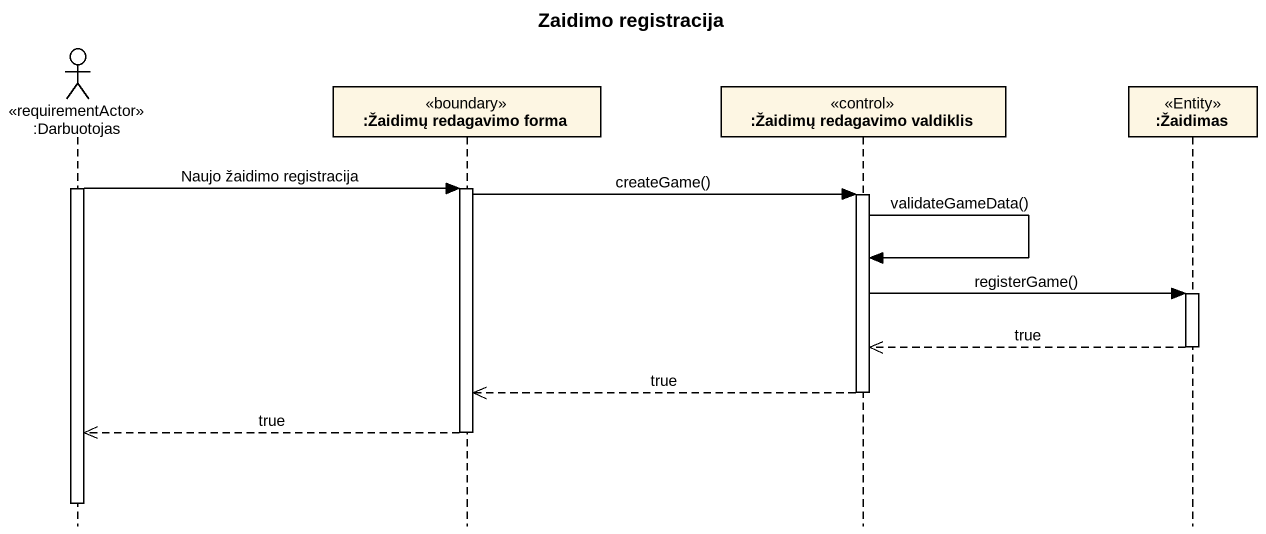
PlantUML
@startuml
title Zaidimo registracija
hide footbox
actor ":Darbuotojas" as Darbuotojas <<requirementActor>>
participant ":Žaidimų redagavimo forma" as Žaidimų_redagavimo_forma <<boundary>>
participant ":Žaidimų redagavimo valdiklis" as Žaidimų_redagavimo_valdiklis <<control>>
participant ":Žaidimas" as Žaidimas <<Entity>>

activate Darbuotojas
Darbuotojas -> Žaidimų_redagavimo_forma : Naujo žaidimo registracija
activate Žaidimų_redagavimo_forma
Žaidimų_redagavimo_forma -> Žaidimų_redagavimo_valdiklis : createGame()
activate Žaidimų_redagavimo_valdiklis
Žaidimų_redagavimo_valdiklis -> Žaidimų_redagavimo_valdiklis : validateGameData()
Žaidimų_redagavimo_valdiklis -> Žaidimas : registerGame()
activate Žaidimas
Žaidimas -->> Žaidimų_redagavimo_valdiklis : true
deactivate Žaidimas
Žaidimų_redagavimo_valdiklis -->> Žaidimų_redagavimo_forma : true
deactivate Žaidimų_redagavimo_valdiklis
Žaidimų_redagavimo_forma -->> Darbuotojas : true
deactivate Žaidimų_redagavimo_forma
deactivate Darbuotojas
@enduml
